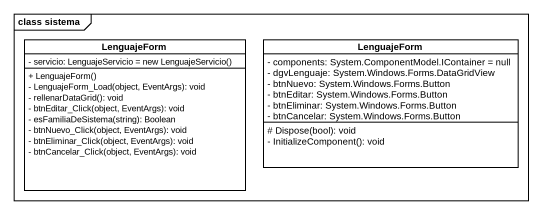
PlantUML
@startuml
mainframe class sistema
hide circle
hide empty members
skinparam classAttributeIconSize 0
class LenguajeForm {
  {field} - servicio: LenguajeServicio = new LenguajeServicio()
  + LenguajeForm()
  - LenguajeForm_Load(object, EventArgs): void
  - rellenarDataGrid(): void
  - btnEditar_Click(object, EventArgs): void
  - esFamiliaDeSistema(string): Boolean
  - btnNuevo_Click(object, EventArgs): void
  - btnEliminar_Click(object, EventArgs): void
  - btnCancelar_Click(object, EventArgs): void
}
class "LenguajeForm" as LenguajeForm_2 {
  - components: System.ComponentModel.IContainer = null
  - dgvLenguaje: System.Windows.Forms.DataGridView
  - btnNuevo: System.Windows.Forms.Button
  - btnEditar: System.Windows.Forms.Button
  - btnEliminar: System.Windows.Forms.Button
  - btnCancelar: System.Windows.Forms.Button
  # Dispose(bool): void
  - InitializeComponent(): void
}
@enduml
